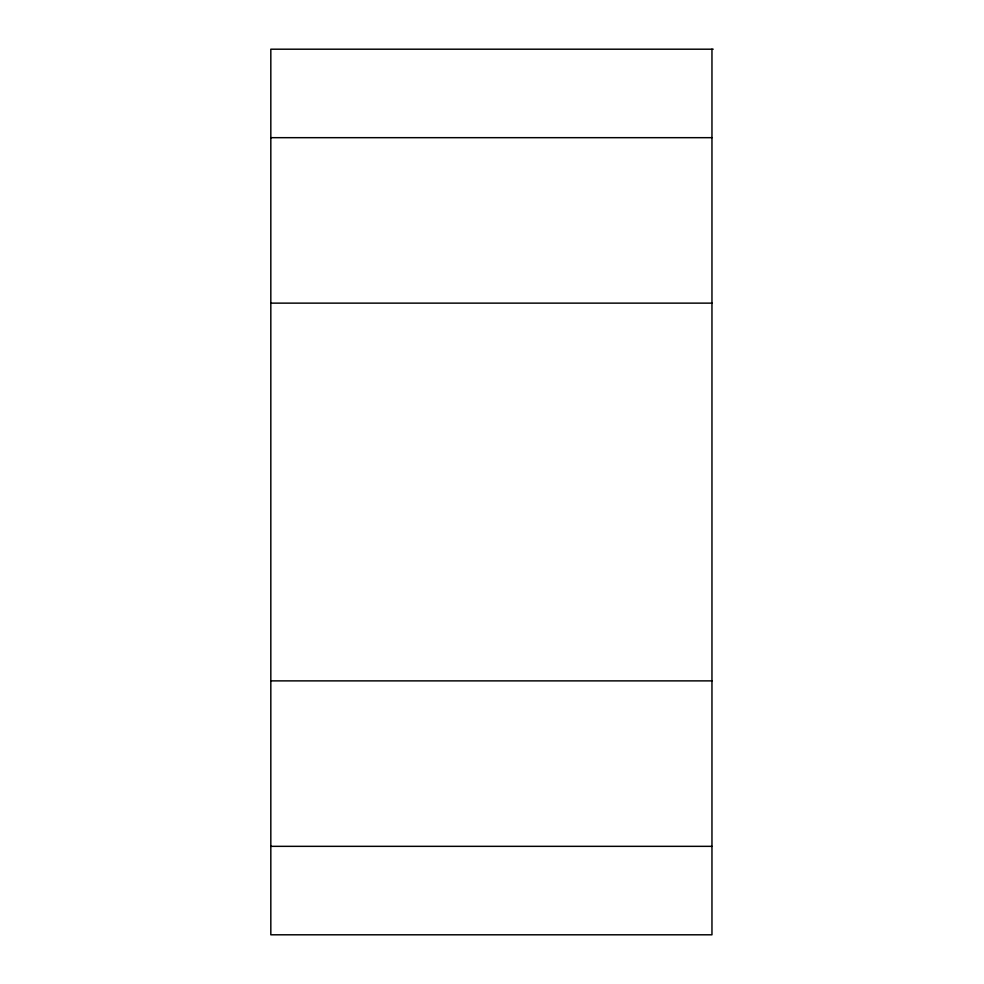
<?xml version="1.0" encoding="UTF-8"?>
<svg xmlns="http://www.w3.org/2000/svg" width="984" height="984" viewBox="0 0 984 984"><rect width="100%" height="100%" fill="white"/><g stroke="black" fill="none" stroke-linecap="round" stroke-linejoin="round"><path stroke-width="1.48" d="M713.179 49.2L270.821 49.2L270.821 934.8L711.961 934.8L711.961 49.2M270.821 137.674L711.961 137.674M270.821 303.133L711.961 303.133M270.821 680.879L711.961 680.879M270.821 846.338L711.961 846.338"/></g></svg>
